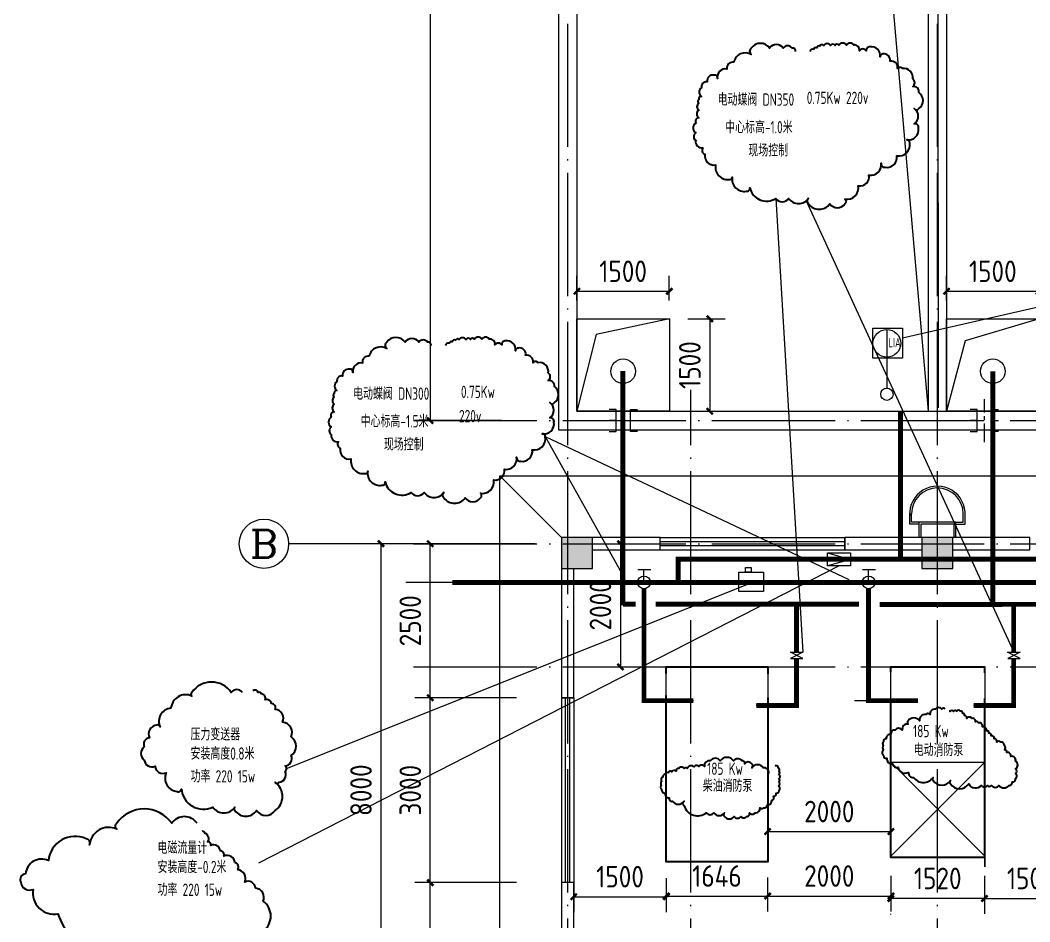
# Model space of a CAD drawing. Extents: x 5394041 to 5729212, y -433068 to -301615.
# Drawn here: x 5701027 to 5717412, y -383869 to -369236 of the extents above; entities that cross this region are included whole.
import ezdxf
from ezdxf.enums import TextEntityAlignment as Align

# ---------------------------------------------------------------- set-up
doc = ezdxf.new("R2010")
doc.units = 0
doc.header["$LTSCALE"] = 1000
doc.header["$MEASUREMENT"] = 0
for name, pattern in [('CENTER', [2, 1.25, -0.25, 0.25, -0.25]), ('DOTE', [2.42, 2, -0.2, 0.02, -0.2]), ('建施-55中综合楼1221$0$xref-局部平面图$0$ACAD_ISO14W100', [25.5, 12, -3, 0.5, -3, 0.5, -3, 0.5, -3])]:
    doc.linetypes.add(name, pattern=pattern)
doc.layers.get('0').update_dxf_attribs({"linetype": 'CONTINUOUS'})
doc.layers.get('Defpoints').update_dxf_attribs({"linetype": 'CONTINUOUS'})
for name, color, linetype in [('AXIS', 3, 'CONTINUOUS'), ('AXIS_TEXT', 7, 'CONTINUOUS'), ('COLUMN', 9, 'CONTINUOUS'), ('DOTE', 252, 'CONTINUOUS'), ('PUB_HATCH', 8, 'CONTINUOUS'), ('PUB_TEXT', 7, 'CONTINUOUS'), ('STAIR', 2, 'CONTINUOUS'), ('WALL', 2, 'CONTINUOUS'), ('消防喷淋', 1, 'CONTINUOUS')]:
    doc.layers.add(name, color=color, linetype=linetype)
doc.layers.add('泡沫系统', color=4, linetype='CONTINUOUS', lineweight=80)
doc.layers.add('给水管', color=3, linetype='CONTINUOUS', lineweight=100)
doc.styles.add('_TCH_AXIS', font='COMPLEX', dxfattribs={"bigfont": 'GBCBIG'})
doc.styles.add('COMPLEX', font='COMPLEX')
doc.styles.add('sceie', font='sceie.shx', dxfattribs={"width": 0.7, "bigfont": 'sceic.shx'})
doc.styles.get("Standard").update_dxf_attribs({"font": 'GBENOR', "bigfont": 'GBCBIG'})
doc.styles.add('TSSD', font='tssdeng.shx', dxfattribs={"width": 0.7, "bigfont": 'tssdchn.shx'})
doc.dimstyles.get("Standard").update_dxf_attribs({"dimscale": 100, "dimtxt": 3.5, "dimasz": 1, "dimexe": 2.5, "dimexo": 3, "dimgap": 1.5, "dimtad": 1, "dimdec": 0, "dimzin": 0, "dimdsep": 46, "dimtxsty": 'Standard', "dimblk": 'ARCHTICK', "dimcen": 0.09, "dimadec": 0, "dimazin": 0, "dimtfac": 1, "dimtdec": 0, "dimtix": 1, "dimtmove": 2, "dimatfit": 3, "dimfxl": 0, "dimtolj": 1, "dimtzin": 0, "dimarcsym": 0})

# ---------------------------------------------------------------- blocks, each defined once
blk = doc.blocks.new('_ArchTick')
at = {"color": 0, "linetype": 'ByBlock', "const_width": 0.4}
blk.add_lwpolyline([(-0.5, -0.5), (0.5, 0.5)], dxfattribs=at)
blk = doc.blocks.new('*D500')
at = {"color": 0, "lineweight": -2, "transparency": 16777216}
for p, q in [((5709083, -377733), (5707433, -377733)), ((5707683, -380233), (5707683, -377733)), ((5709083, -380233), (5707433, -380233))]:
    blk.add_line(p, q, dxfattribs=at)
at = {"layer": 'Defpoints', "color": 0, "transparency": 16777216}
for p in [(5707683, -377733), (5709383, -377733), (5709383, -380233)]:
    blk.add_point(p, dxfattribs=at)
at = {"color": 0, "lineweight": -2, "transparency": 16777216, "xscale": 100, "yscale": 100, "zscale": 100}
for p, rotation in [((5707683, -377733), 90), ((5707683, -380233), 270)]:
    blk.add_blockref('_ArchTick', p, dxfattribs=dict(at, rotation=rotation))
at = {"color": 0, "transparency": 16777216, "insert": (5707358, -378983), "char_height": 350, "attachment_point": 5, "rotation": 90}
blk.add_mtext('\\A1;2500', dxfattribs=at)
blk = doc.blocks.new('*D501')
at = {"color": 0, "lineweight": -2, "transparency": 16777216}
for p, q in [((5709083, -380233), (5707433, -380233)), ((5707683, -383233), (5707683, -380233)), ((5709083, -383233), (5707433, -383233))]:
    blk.add_line(p, q, dxfattribs=at)
at = {"layer": 'Defpoints', "color": 0, "transparency": 16777216}
for p in [(5707683, -380233), (5709383, -380233), (5709383, -383233)]:
    blk.add_point(p, dxfattribs=at)
at = {"color": 0, "lineweight": -2, "transparency": 16777216, "xscale": 100, "yscale": 100, "zscale": 100}
for p, rotation in [((5707683, -380233), 90), ((5707683, -383233), 270)]:
    blk.add_blockref('_ArchTick', p, dxfattribs=dict(at, rotation=rotation))
at = {"color": 0, "transparency": 16777216, "insert": (5707358, -381733), "char_height": 350, "attachment_point": 5, "rotation": 90}
blk.add_mtext('\\A1;3000', dxfattribs=at)
blk = doc.blocks.new('*D502')
at = {"color": 0, "lineweight": -2, "transparency": 16777216}
for p, q in [((5709083, -383233), (5707433, -383233)), ((5707683, -385733), (5707683, -383233)), ((5709083, -385733), (5707433, -385733))]:
    blk.add_line(p, q, dxfattribs=at)
at = {"layer": 'Defpoints', "color": 0, "transparency": 16777216}
for p in [(5707683, -383233), (5709383, -383233), (5709383, -385733)]:
    blk.add_point(p, dxfattribs=at)
at = {"color": 0, "lineweight": -2, "transparency": 16777216, "xscale": 100, "yscale": 100, "zscale": 100}
for p, rotation in [((5707683, -383233), 90), ((5707683, -385733), 270)]:
    blk.add_blockref('_ArchTick', p, dxfattribs=dict(at, rotation=rotation))
at = {"color": 0, "transparency": 16777216, "insert": (5707358, -384483), "char_height": 350, "attachment_point": 5, "rotation": 90}
blk.add_mtext('\\A1;2500', dxfattribs=at)
blk = doc.blocks.new('_FZH')
blk.add_lwpolyline([(-0.5, -0.5), (0.5, -0.5), (0.5, 0.5), (-0.5, 0.5)], close=True)
at = {"layer": 'PUB_HATCH'}
blk.add_solid([(-0.5, -0.5), (0.5, -0.5), (-0.5, 0.5), (0.5, 0.5)], dxfattribs=at)
blk = doc.blocks.new('*D505')
at = {"color": 0, "lineweight": -2, "transparency": 16777216}
for p, q in [((5709083, -377733), (5706633, -377733)), ((5706883, -385733), (5706883, -377733)), ((5709083, -385733), (5706633, -385733))]:
    blk.add_line(p, q, dxfattribs=at)
at = {"layer": 'Defpoints', "color": 0, "transparency": 16777216}
for p in [(5706883, -377733), (5709383, -377733), (5709383, -385733)]:
    blk.add_point(p, dxfattribs=at)
at = {"color": 0, "lineweight": -2, "transparency": 16777216, "xscale": 100, "yscale": 100, "zscale": 100}
for p, rotation in [((5706883, -377733), 90), ((5706883, -385733), 270)]:
    blk.add_blockref('_ArchTick', p, dxfattribs=dict(at, rotation=rotation))
at = {"color": 0, "transparency": 16777216, "insert": (5706558, -381733), "char_height": 350, "attachment_point": 5, "rotation": 90}
blk.add_mtext('\\A1;8000', dxfattribs=at)
blk = doc.blocks.new('_AXISO')
blk.add_circle((0, 0), 0.5)
at = {"layer": 'AXIS_TEXT', "style": 'COMPLEX', "width": 1.041667}
blk.add_attdef('A', text='', height=0.56, dxfattribs=at).set_placement((-0.25, -0.28), (0.25, -0.28), align=Align.FIT)
blk = doc.blocks.new('*D519')
at = {"color": 0, "lineweight": -2, "transparency": 16777216}
for p, q in [((5710012, -383191), (5710012, -383712)), ((5711512, -383191), (5711512, -383712)), ((5710012, -383462), (5711512, -383462))]:
    blk.add_line(p, q, dxfattribs=at)
at = {"layer": 'Defpoints', "color": 0, "transparency": 16777216}
for p in [(5710012, -382891), (5711512, -382891), (5711512, -383462)]:
    blk.add_point(p, dxfattribs=at)
at = {"color": 0, "lineweight": -2, "transparency": 16777216, "xscale": 100, "yscale": 100, "zscale": 100, "rotation": 180}
blk.add_blockref('_ArchTick', (5710012, -383462), dxfattribs=at)
at = {"color": 0, "lineweight": -2, "transparency": 16777216, "xscale": 100, "yscale": 100, "zscale": 100}
blk.add_blockref('_ArchTick', (5711512, -383462), dxfattribs=at)
at = {"color": 0, "transparency": 16777216, "insert": (5710762, -383137), "char_height": 350, "attachment_point": 5}
blk.add_mtext('\\A1;1500', dxfattribs=at)
blk = doc.blocks.new('*D520')
at = {"color": 0, "lineweight": -2, "transparency": 16777216}
for p, q in [((5711512, -383162), (5711512, -383201)), ((5713158, -383193), (5713158, -383701)), ((5711512, -383451), (5713158, -383451))]:
    blk.add_line(p, q, dxfattribs=at)
at = {"layer": 'Defpoints', "color": 0, "transparency": 16777216}
for p in [(5713158, -382893), (5711512, -383462), (5713158, -383451)]:
    blk.add_point(p, dxfattribs=at)
at = {"color": 0, "lineweight": -2, "transparency": 16777216, "xscale": 100, "yscale": 100, "zscale": 100, "rotation": 180}
blk.add_blockref('_ArchTick', (5711512, -383451), dxfattribs=at)
at = {"color": 0, "lineweight": -2, "transparency": 16777216, "xscale": 100, "yscale": 100, "zscale": 100}
blk.add_blockref('_ArchTick', (5713158, -383451), dxfattribs=at)
at = {"color": 0, "transparency": 16777216, "insert": (5712335, -383126), "char_height": 350, "attachment_point": 5}
blk.add_mtext('\\A1;1646', dxfattribs=at)
blk = doc.blocks.new('*D521')
at = {"color": 0, "lineweight": -2, "transparency": 16777216}
for p, q in [((5713158, -382104), (5713158, -382154)), ((5715158, -382104), (5715158, -382154)), ((5713158, -382404), (5715158, -382404))]:
    blk.add_line(p, q, dxfattribs=at)
at = {"layer": 'Defpoints', "color": 0, "transparency": 16777216}
for p in [(5713158, -382404), (5715158, -382404), (5715158, -382404)]:
    blk.add_point(p, dxfattribs=at)
at = {"color": 0, "lineweight": -2, "transparency": 16777216, "xscale": 100, "yscale": 100, "zscale": 100, "rotation": 180}
blk.add_blockref('_ArchTick', (5713158, -382404), dxfattribs=at)
at = {"color": 0, "lineweight": -2, "transparency": 16777216, "xscale": 100, "yscale": 100, "zscale": 100}
blk.add_blockref('_ArchTick', (5715158, -382404), dxfattribs=at)
at = {"color": 0, "transparency": 16777216, "insert": (5714158, -382079), "char_height": 350, "attachment_point": 5}
blk.add_mtext('\\A1;2000', dxfattribs=at)
blk = doc.blocks.new('*D522')
at = {"color": 0, "lineweight": -2, "transparency": 16777216}
for p, q in [((5710469, -377733), (5710519, -377733)), ((5710769, -377733), (5710769, -379733)), ((5710469, -379733), (5710519, -379733))]:
    blk.add_line(p, q, dxfattribs=at)
at = {"layer": 'Defpoints', "color": 0, "transparency": 16777216}
for p in [(5710769, -377733), (5710769, -379733), (5710769, -379733)]:
    blk.add_point(p, dxfattribs=at)
at = {"color": 0, "lineweight": -2, "transparency": 16777216, "xscale": 100, "yscale": 100, "zscale": 100}
for p, rotation in [((5710769, -377733), 90), ((5710769, -379733), 270)]:
    blk.add_blockref('_ArchTick', p, dxfattribs=dict(at, rotation=rotation))
at = {"color": 0, "transparency": 16777216, "insert": (5710444, -378733), "char_height": 350, "attachment_point": 5, "rotation": 90}
blk.add_mtext('\\A1;2000', dxfattribs=at)
blk = doc.blocks.new('*D524')
at = {"color": 0, "lineweight": -2, "transparency": 16777216}
for p, q in [((5713158, -383151), (5713158, -383201)), ((5715158, -383123), (5715158, -383701)), ((5713158, -383451), (5715158, -383451))]:
    blk.add_line(p, q, dxfattribs=at)
at = {"layer": 'Defpoints', "color": 0, "transparency": 16777216}
for p in [(5715158, -382823), (5713158, -383451), (5715158, -383451)]:
    blk.add_point(p, dxfattribs=at)
at = {"color": 0, "lineweight": -2, "transparency": 16777216, "xscale": 100, "yscale": 100, "zscale": 100, "rotation": 180}
blk.add_blockref('_ArchTick', (5713158, -383451), dxfattribs=at)
at = {"color": 0, "lineweight": -2, "transparency": 16777216, "xscale": 100, "yscale": 100, "zscale": 100}
blk.add_blockref('_ArchTick', (5715158, -383451), dxfattribs=at)
at = {"color": 0, "transparency": 16777216, "insert": (5714158, -383126), "char_height": 350, "attachment_point": 5}
blk.add_mtext('\\A1;2000', dxfattribs=at)
blk = doc.blocks.new('*D525')
at = {"color": 0, "lineweight": -2, "transparency": 16777216}
for p, q in [((5716678, -383123), (5716678, -383740)), ((5716678, -383490), (5715158, -383490)), ((5715158, -383751), (5715158, -383740))]:
    blk.add_line(p, q, dxfattribs=at)
at = {"layer": 'Defpoints', "color": 0, "transparency": 16777216}
for p in [(5716678, -382823), (5715158, -383451), (5715158, -383490)]:
    blk.add_point(p, dxfattribs=at)
at = {"color": 0, "lineweight": -2, "transparency": 16777216, "xscale": 100, "yscale": 100, "zscale": 100, "rotation": 180}
blk.add_blockref('_ArchTick', (5715158, -383490), dxfattribs=at)
at = {"color": 0, "lineweight": -2, "transparency": 16777216, "xscale": 100, "yscale": 100, "zscale": 100}
blk.add_blockref('_ArchTick', (5716678, -383490), dxfattribs=at)
at = {"color": 0, "transparency": 16777216, "insert": (5715918, -383165), "char_height": 350, "attachment_point": 5}
blk.add_mtext('\\A1;1520', dxfattribs=at)
blk = doc.blocks.new('*D526')
at = {"color": 0, "lineweight": -2, "transparency": 16777216}
for p, q in [((5718178, -381783), (5718178, -383740)), ((5716678, -383190), (5716678, -383240)), ((5716678, -383490), (5718178, -383490))]:
    blk.add_line(p, q, dxfattribs=at)
at = {"layer": 'Defpoints', "color": 0, "transparency": 16777216}
for p in [(5718178, -381483), (5716678, -383490), (5718178, -383490)]:
    blk.add_point(p, dxfattribs=at)
at = {"color": 0, "lineweight": -2, "transparency": 16777216, "xscale": 100, "yscale": 100, "zscale": 100, "rotation": 180}
blk.add_blockref('_ArchTick', (5716678, -383490), dxfattribs=at)
at = {"color": 0, "lineweight": -2, "transparency": 16777216, "xscale": 100, "yscale": 100, "zscale": 100}
blk.add_blockref('_ArchTick', (5718178, -383490), dxfattribs=at)
at = {"color": 0, "transparency": 16777216, "insert": (5717428, -383165), "char_height": 350, "attachment_point": 5}
blk.add_mtext('\\A1;1500', dxfattribs=at)
blk = doc.blocks.new('tg')
at = {"color": 1, "linetype": 'CENTER', "ltscale": 0.2}
blk.add_line((156122, -72370), (156122, -71788), dxfattribs=at)
for p, q in [((156025, -71928), (155930, -71928)), ((156025, -72228), (156025, -71928)), ((156219, -72228), (156219, -71928)), ((156219, -71928), (156313, -71928)), ((156025, -72078), (155930, -72078)), ((156219, -72078), (156313, -72078)), ((155930, -72228), (156025, -72228)), ((156313, -72228), (156219, -72228))]:
    blk.add_line(p, q)
blk = doc.blocks.new('*D514')
at = {"color": 0, "lineweight": -2, "transparency": 16777216}
for p, q in [((5708837, -358233), (5707428, -358233)), ((5707678, -358233), (5707678, -375733)), ((5708837, -375733), (5707428, -375733))]:
    blk.add_line(p, q, dxfattribs=at)
at = {"layer": 'Defpoints', "color": 0, "transparency": 16777216}
for p in [(5709137, -358233), (5707678, -375733), (5709137, -375733)]:
    blk.add_point(p, dxfattribs=at)
at = {"color": 0, "lineweight": -2, "transparency": 16777216, "xscale": 100, "yscale": 100, "zscale": 100}
for p, rotation in [((5707678, -358233), 90), ((5707678, -375733), 270)]:
    blk.add_blockref('_ArchTick', p, dxfattribs=dict(at, rotation=rotation))
at = {"color": 0, "transparency": 16777216, "insert": (5707353, -366983), "char_height": 350, "attachment_point": 5, "rotation": 90}
blk.add_mtext('\\A1;17500', dxfattribs=at)
blk = doc.blocks.new('*D515')
at = {"color": 0, "lineweight": -2, "transparency": 16777216}
for p, q in [((5710062, -373783), (5710062, -373386)), ((5711562, -373783), (5711562, -373386)), ((5710062, -373636), (5711562, -373636))]:
    blk.add_line(p, q, dxfattribs=at)
at = {"layer": 'Defpoints', "color": 0, "transparency": 16777216}
for p in [(5711562, -373636), (5710062, -374083), (5711562, -374083)]:
    blk.add_point(p, dxfattribs=at)
at = {"color": 0, "lineweight": -2, "transparency": 16777216, "xscale": 100, "yscale": 100, "zscale": 100, "rotation": 180}
blk.add_blockref('_ArchTick', (5710062, -373636), dxfattribs=at)
at = {"color": 0, "lineweight": -2, "transparency": 16777216, "xscale": 100, "yscale": 100, "zscale": 100}
blk.add_blockref('_ArchTick', (5711562, -373636), dxfattribs=at)
at = {"color": 0, "transparency": 16777216, "insert": (5710812, -373311), "char_height": 350, "attachment_point": 5}
blk.add_mtext('\\A1;1500', dxfattribs=at)
blk = doc.blocks.new('*D516')
at = {"color": 0, "lineweight": -2, "transparency": 16777216}
for p, q in [((5711862, -374083), (5712470, -374083)), ((5712220, -374083), (5712220, -375583)), ((5711862, -375583), (5712470, -375583))]:
    blk.add_line(p, q, dxfattribs=at)
at = {"layer": 'Defpoints', "color": 0, "transparency": 16777216}
for p in [(5711562, -374083), (5711562, -375583), (5712220, -375583)]:
    blk.add_point(p, dxfattribs=at)
at = {"color": 0, "lineweight": -2, "transparency": 16777216, "xscale": 100, "yscale": 100, "zscale": 100}
for p, rotation in [((5712220, -374083), 90), ((5712220, -375583), 270)]:
    blk.add_blockref('_ArchTick', p, dxfattribs=dict(at, rotation=rotation))
at = {"color": 0, "transparency": 16777216, "insert": (5711895, -374833), "char_height": 350, "attachment_point": 5, "rotation": 90}
blk.add_mtext('\\A1;1500', dxfattribs=at)
blk = doc.blocks.new('*D517')
at = {"color": 0, "lineweight": -2, "transparency": 16777216}
for p, q in [((5716062, -373783), (5716062, -373386)), ((5717562, -373783), (5717562, -373386)), ((5716062, -373636), (5717562, -373636))]:
    blk.add_line(p, q, dxfattribs=at)
at = {"layer": 'Defpoints', "color": 0, "transparency": 16777216}
for p in [(5717562, -373636), (5716062, -374083), (5717562, -374083)]:
    blk.add_point(p, dxfattribs=at)
at = {"color": 0, "lineweight": -2, "transparency": 16777216, "xscale": 100, "yscale": 100, "zscale": 100, "rotation": 180}
blk.add_blockref('_ArchTick', (5716062, -373636), dxfattribs=at)
at = {"color": 0, "lineweight": -2, "transparency": 16777216, "xscale": 100, "yscale": 100, "zscale": 100}
blk.add_blockref('_ArchTick', (5717562, -373636), dxfattribs=at)
at = {"color": 0, "transparency": 16777216, "insert": (5716812, -373311), "char_height": 350, "attachment_point": 5}
blk.add_mtext('\\A1;1500', dxfattribs=at)

msp = doc.modelspace()

# ---------------------------------------------------------------- linework, layer by layer
at = {"linetype": 'ByBlock'}
for p, q in [((5709762.5, -358083.3), (5709762.5, -375883.3)), ((5710062.5, -358383.3), (5710062.5, -375583.3)), ((5715762.5, -358383.3), (5715762.5, -375583.3)), ((5716062.5, -358383.3), (5716062.5, -375583.3)), ((5710062.5, -375583.3), (5721762.5, -375583.3)), ((5709762.5, -375883.3), (5722062.5, -375883.3))]:
    msp.add_line(p, q, dxfattribs=at)
for p, q in [((5715912.5, -358383.3), (5715927.3, -375526.9)), ((5714389.7, -359739.8), (5715762.5, -375583.3)), ((5715463.5, -377413.3), (5715463.5, -377233.3)), ((5715492.5, -377383.3), (5715492.5, -377248.1)), ((5716332.5, -377383.3), (5716332.5, -377248.1)), ((5716361.5, -377413.3), (5716361.5, -377233.3)), ((5715612.5, -377413.3), (5715463.5, -377413.3)), ((5715612.5, -377383.3), (5715492.5, -377383.3)), ((5716212.5, -377383.3), (5716332.5, -377383.3)), ((5716212.5, -377413.3), (5716361.5, -377413.3)), ((5710312.5, -377633.3), (5709812.5, -377633.3)), ((5709812.5, -377633.3), (5709812.5, -378133.3)), ((5710312.5, -378133.3), (5710312.5, -377633.3)), ((5711412.5, -377633.3), (5714412.5, -377633.3)), ((5711412.5, -377833.3), (5711412.5, -377633.3)), ((5714412.5, -377833.3), (5714412.5, -377633.3)), ((5714412.5, -377700), (5711412.5, -377700)), ((5714412.5, -377766.7), (5711412.5, -377766.7)), ((5711412.5, -377833.3), (5714412.5, -377833.3)), ((5714130.9, -377879.1), (5714503.1, -377986.5)), ((5714503.1, -377986.5), (5714130.9, -378093.9)), ((5714317, -378093.9), (5704894.3, -382917.9)), ((5709812.5, -378133.3), (5710312.5, -378133.3)), ((5711051, -378148.4), (5711263.7, -378148.4)), ((5711150.6, -378359.8), (5711150.6, -378144.2)), ((5714697, -378148.4), (5714909.7, -378148.4)), ((5714796.6, -378359.8), (5714796.6, -378144.2)), ((5712910.7, -378359.8), (5705344.6, -381384.5)), ((5724547.2, -378359.8), (5707283.1, -378359.8)), ((5710922.4, -378359.8), (5711101.3, -378359.8)), ((5709812.5, -380233.3), (5709812.5, -383233.3)), ((5710012.5, -380233.3), (5709812.5, -380233.3)), ((5709879.1, -383233.3), (5709879.1, -380233.3)), ((5709945.8, -383233.3), (5709945.8, -380233.3)), ((5710012.5, -380233.3), (5710012.5, -383233.3)), ((5715158.5, -381277.7), (5716684.5, -381277.7)), ((5716684.5, -381277.7), (5715158.5, -382803.7)), ((5715158.5, -381277.7), (5716678.5, -382797.7)), ((5716678.5, -382814.3), (5716678.5, -382976.8)), ((5716684.5, -382814.3), (5716684.5, -382976.8)), ((5710012.5, -383233.3), (5709812.5, -383233.3))]:
    msp.add_line(p, q)
at = {"color": 2}
for p, q in [((5713288.3, -372128), (5713730.4, -379491.2)), ((5713784.4, -372166.5), (5717154.2, -379490.6)), ((5715347.2, -374391.3), (5719719.8, -373393.2)), ((5709548.2, -375991.2), (5710838.8, -378299.8)), ((5709548.2, -375991.2), (5714475.3, -378315.9))]:
    msp.add_line(p, q, dxfattribs=at)
at = {"color": 0}
for p, q in [((5711562.5, -374083.3), (5710375.1, -374335.1)), ((5717562.5, -374083.3), (5716362.5, -374439.2)), ((5710375.1, -374335.1), (5710062.5, -375583.3)), ((5716362.5, -374439.2), (5716062.5, -375583.3))]:
    msp.add_line(p, q, dxfattribs=at)
at = {"ltscale": 200}
msp.add_line((5715092.2, -374254.6), (5715092.2, -375207.4), dxfattribs=at)
at = {"color": 6, "linetype": '建施-55中综合楼1221$0$xref-局部平面图$0$ACAD_ISO14W100'}
for p, q in [((5711150.6, -380280.2), (5711150.6, -378462.7)), ((5714796.6, -380280.2), (5714796.6, -378462.7)), ((5711952.3, -380280.2), (5711150.6, -380280.2)), ((5715370.1, -380280.2), (5714568.4, -380280.2)), ((5713629.6, -380357.9), (5712973.7, -380357.9)), ((5717155.6, -380357.3), (5716499.7, -380357.3))]:
    msp.add_line(p, q, dxfattribs=at)
at = {"color": 2, "linetype": '建施-55中综合楼1221$0$xref-局部平面图$0$ACAD_ISO14W100'}
for p, q in [((5713727.8, -379595.8), (5713526, -379491.2)), ((5713526, -379491.2), (5713730.4, -379491.2)), ((5713727.8, -379595.8), (5713526, -379491.2)), ((5713526, -379491.2), (5713730.4, -379491.2)), ((5713730.4, -379491.2), (5713528.4, -379595.8)), ((5713730.4, -379491.2), (5713528.4, -379595.8)), ((5713528.4, -379595.8), (5713727.8, -379595.8)), ((5713528.4, -379595.8), (5713727.8, -379595.8)), ((5717253.8, -379595.2), (5717052, -379490.6)), ((5717052, -379490.6), (5717256.4, -379490.6)), ((5717253.8, -379595.2), (5717052, -379490.6)), ((5717052, -379490.6), (5717256.4, -379490.6)), ((5717256.4, -379490.6), (5717054.4, -379595.2)), ((5717256.4, -379490.6), (5717054.4, -379595.2)), ((5717054.4, -379595.2), (5717253.8, -379595.2)), ((5717054.4, -379595.2), (5717253.8, -379595.2))]:
    msp.add_line(p, q, dxfattribs=at)
at = {"color": 2, "lineweight": 40}
for points in [[(5713609.7, -369744, 0.5205671), (5713554.1, -369688.4, 0.5205671), (5713411.9, -369688.4, 0.5205671), (5713189.4, -369688.4, 0.5205671), (5712892.8, -369688.4, 0.5205671), (5712892.8, -369793.4, 0.5205671), (5712608.5, -369916.9, 0.5205671), (5712497.3, -370028.1, 0.5205671), (5712342.8, -370182.6, 0.5205671), (5712287.1, -370126.9, 0.5205671), (5712175.9, -370238.1, 0.5205671), (5712083.2, -370330.8, 0.5205671), (5712083.2, -370472.8, 0.5205671), (5712039.9, -370522.2, 0.5205671), (5712039.9, -370584, 0.5205671), (5712039.9, -370695.1, 0.5205671), (5712039.9, -370818.7, 0.5205671), (5711990.4, -370905.1, 0.5205671), (5711990.4, -371065.7, 0.5205671), (5711990.4, -371189.2, 0.5205671), (5712107.8, -371306.6, 0.5205671), (5712138.8, -371411.6, 0.5205671), (5712311.8, -371584.6, 0.5205671), (5712546.6, -371819.4, 0.5205671), (5712583.8, -371782.2, 0.5205671), (5712812.4, -372010.8, 0.5205671), (5712868.1, -371955.1, 0.5205671), (5713288.3, -372128, 0.5205671), (5713498.4, -372128, 0.5205671), (5713819.8, -372128, 0.5205671), (5713819.8, -372214.5, 0.5205671), (5714165.9, -372214.5, 0.5205671), (5714413.1, -372214.5, 0.5205671), (5714413.1, -372140.4, 0.5205671), (5714629.4, -371924.1, 0.5205671), (5714802.4, -371751.1, 0.5205671), (5715000.1, -371553.4, 0.5205671), (5715068.2, -371621.6, 0.5205671), (5715253.6, -371436.2, 0.5205671), (5715463.6, -371226.2, 0.5205671), (5715414.3, -371176.9, 0.5205671), (5715605.8, -370985.4, 0.5205671), (5715538, -370917.5, 0.5205671), (5715538, -370670.4, 0.5205671), (5715612.1, -370670.4, 0.5205671), (5715612.1, -370411, 0.5205671), (5715513.3, -370312.2, 0.5205671), (5715513.3, -370188.7, 0.5205671), (5715346.4, -370021.8, 0.5205671), (5715266, -370021.8, 0.5205671), (5715145.6, -369901.4, 0.5205671), (5715028.2, -369784, 0.5205671), (5714981.7, -369830.4, 0.5205671), (5714821.1, -369669.8, 0.5205671), (5714759.2, -369731.6, 0.5205671), (5714648, -369731.6, 0.5205671), (5714555.3, -369638.9, 0.5205671), (5714437.9, -369638.9, 0.5205671), (5714314.2, -369638.9, 0.5205671), (5714252.4, -369645.2, 0.5205671), (5714178.3, -369645.2, 0.5205671), (5714067, -369645.2, 0.5205671), (5714005.2, -369657.5, 0.5205671), (5713955.8, -369682.2, 0.5205671), (5713906.3, -369706.9, 0.5205671), (5713844.5, -369744)], [(5707693.6, -374516.4, 0.5205671), (5707638, -374460.8, 0.5205671), (5707495.8, -374460.8, 0.5205671), (5707273.3, -374460.8, 0.5205671), (5706976.6, -374460.8, 0.5205671), (5706976.6, -374565.8, 0.5205671), (5706692.3, -374689.3, 0.5205671), (5706581.1, -374800.5, 0.5205671), (5706426.7, -374955, 0.5205671), (5706371, -374899.3, 0.5205671), (5706259.8, -375010.5, 0.5205671), (5706167.1, -375103.2, 0.5205671), (5706167.1, -375245.2, 0.5205671), (5706123.8, -375294.6, 0.5205671), (5706123.8, -375356.3, 0.5205671), (5706123.8, -375467.5, 0.5205671), (5706123.8, -375591, 0.5205671), (5706074.3, -375677.5, 0.5205671), (5706074.3, -375838.1, 0.5205671), (5706074.3, -375961.6, 0.5205671), (5706191.7, -376079, 0.5205671), (5706222.6, -376184, 0.5205671), (5706395.6, -376357, 0.5205671), (5706630.4, -376591.7, 0.5205671), (5706667.6, -376554.5, 0.5205671), (5706896.2, -376783.2, 0.5205671), (5706951.9, -376727.5, 0.5205671), (5707372.2, -376900.4, 0.5205671), (5707582.3, -376900.4, 0.5205671), (5707903.7, -376900.4, 0.5205671), (5707903.7, -376986.9, 0.5205671), (5708249.8, -376986.9, 0.5205671), (5708497, -376986.9, 0.5205671), (5708497, -376912.8, 0.5205671), (5708713.2, -376696.5, 0.5205671), (5708886.2, -376523.5, 0.5205671), (5709084, -376325.8, 0.5205671), (5709152.1, -376394, 0.5205671), (5709337.5, -376208.6, 0.5205671), (5709547.5, -375998.6, 0.5205671), (5709498.2, -375949.3, 0.5205671), (5709689.7, -375757.8, 0.5205671), (5709621.8, -375689.9, 0.5205671), (5709621.8, -375442.8, 0.5205671), (5709696, -375442.8, 0.5205671), (5709696, -375183.4, 0.5205671), (5709597.1, -375084.6, 0.5205671), (5709597.1, -374961.1, 0.5205671), (5709430.3, -374794.2, 0.5205671), (5709349.9, -374794.2, 0.5205671), (5709229.5, -374673.8, 0.5205671), (5709112, -374556.4, 0.5205671), (5709065.6, -374602.8, 0.5205671), (5708904.9, -374442.2, 0.5205671), (5708843.1, -374504, 0.5205671), (5708731.9, -374504, 0.5205671), (5708639.2, -374411.3, 0.5205671), (5708521.7, -374411.3, 0.5205671), (5708398.1, -374411.3, 0.5205671), (5708336.3, -374417.5, 0.5205671), (5708262.2, -374417.5, 0.5205671), (5708150.9, -374417.5, 0.5205671), (5708089.1, -374429.9, 0.5205671), (5708039.7, -374454.6, 0.5205671), (5707990.2, -374479.3, 0.5205671), (5707928.4, -374516.4)], [(5713176.3, -381459.4, 0.5205671), (5713085.5, -381368.6, 0.5205671), (5712899.4, -381368.6, 0.5205671), (5712899.4, -381303.8, 0.5205671), (5712787, -381303.8, 0.5205671), (5712739.4, -381256.2, 0.5205671), (5712605.3, -381256.2, 0.5205671), (5712389, -381256.2, 0.5205671), (5712224.7, -381256.2, 0.5205671), (5712131.7, -381349.2, 0.5205671), (5712043, -381349.2, 0.5205671), (5711965.1, -381355.6, 0.5205671), (5711852.7, -381381.6, 0.5205671), (5711800.8, -381381.6, 0.5205671), (5711714.3, -381381.6, 0.5205671), (5711671, -381424.8, 0.5205671), (5711601.8, -381433.4, 0.5205671), (5711541.2, -381450.7, 0.5205671), (5711498, -381476.7, 0.5205671), (5711454.7, -381519.9, 0.5205671), (5711437.4, -381589.1, 0.5205671), (5711437.4, -381649.6, 0.5205671), (5711437.4, -381718.7, 0.5205671), (5711498, -381779.3, 0.5205671), (5711558.5, -381857.1, 0.5205671), (5711614.8, -381913.3, 0.5205671), (5711800.8, -381913.3, 0.5205671), (5711800.8, -381986.8, 0.5205671), (5712164.1, -382099.1, 0.5205671), (5712285.2, -382099.1, 0.5205671), (5712458.2, -382099.1, 0.5205671), (5712458.2, -382159.7, 0.5205671), (5712614, -382159.7, 0.5205671), (5712726.4, -382159.7, 0.5205671), (5712812.9, -382159.7, 0.5205671), (5712864.8, -382099.1, 0.5205671), (5712951.4, -382099.1, 0.5205671), (5713033.5, -382017, 0.5205671), (5713089.8, -382017, 0.5205671), (5713150.3, -381969.5, 0.5205671), (5713223.8, -381896, 0.5205671), (5713254.1, -381831.1, 0.5205671), (5713297.4, -381779.3, 0.5205671), (5713345, -381731.7, 0.5205671), (5713332, -381666.9, 0.5205671), (5713340.6, -381597.7, 0.5205671), (5713340.6, -381545.8, 0.5205671), (5713340.6, -381476.7, 0.5205671), (5713340.6, -381424.8, 0.5205671), (5713332, -381372.9, 0.5205671), (5713288.7, -381338.3, 0.5205671), (5713280.1, -381338.3)]]:
    msp.add_lwpolyline(points, format="xyb", dxfattribs=at)
for points in [[(5710062.5, -374083.3), (5711562.5, -374083.3), (5711562.5, -375583.3), (5710062.5, -375583.3)], [(5716062.5, -374083.3), (5717562.5, -374083.3), (5717562.5, -375583.3), (5716062.5, -375583.3)], [(5714130.9, -377879.1), (5714503.1, -377879.1), (5714503.1, -378093.9), (5714130.9, -378093.9)], [(5712797, -378117.4), (5712889.6, -378117.4), (5712889.6, -378192.5), (5712797, -378192.5)], [(5712689.1, -378192.5), (5713090.1, -378192.5), (5713090.1, -378508), (5712689.1, -378508)], [(5711512.5, -379733.3), (5713158.5, -379733.3), (5713158.5, -382893.3), (5711512.5, -382893.3)], [(5715158.5, -379732.7), (5716684.5, -379732.7), (5716684.5, -382822.7), (5715158.5, -382822.7)]]:
    msp.add_lwpolyline(points, close=True)
at = {"color": 6}
msp.add_lwpolyline([(5715347.2, -374235.6), (5715347.2, -374718.6), (5714864.2, -374718.6), (5714864.2, -374235.6)], close=True, dxfattribs=at)
for points in [[(5716212.5, -377633.3), (5716212.5, -377383.3), (5715612.5, -377383.3), (5715612.5, -377633.3)], [(5716182.5, -377633.3), (5716182.5, -377413.3), (5715642.5, -377413.3), (5715642.5, -377633.3)]]:
    msp.add_lwpolyline(points)
at = {"color": 5, "lineweight": 40}
for points in [[(5711512.5, -379839.8), (5711512.5, -379733.3), (5713158.5, -379733.3), (5713158.5, -379845.8)], [(5715158.5, -379819.8), (5715158.5, -379732.7), (5716678.5, -379732.7), (5716678.5, -379827.8)], [(5713158.5, -380232.1), (5713158.5, -382893.3), (5711512.5, -382893.3), (5711512.5, -380196.2)], [(5716678.5, -380246), (5716678.5, -382822.7), (5715158.5, -382822.7), (5715158.5, -380275.4)]]:
    msp.add_lwpolyline(points, dxfattribs=at)
at = {"color": 3, "lineweight": 40}
for points in [[(5704633.4, -380145.2, 0.5205671), (5704452.3, -380145.2, 0.5205671), (5703812.4, -380145.2, 0.5205671), (5703812.4, -380205.5, 0.5205671), (5703473.9, -380401, 0.5205671), (5703297.5, -380706.4, 0.5205671), (5703244.9, -380676.1, 0.5205671), (5703125.1, -380883.6, 0.5205671), (5703041.3, -381028.8, 0.5205671), (5703041.3, -381243.2, 0.5205671), (5703215.3, -381343.6, 0.5205671), (5703398.1, -381449.2, 0.5205671), (5703574, -381753.8, 0.5205671), (5703643.4, -381713.7, 0.5205671), (5704151.5, -382007.1, 0.5205671), (5704512.7, -382007.1, 0.5205671), (5704512.7, -382063.6, 0.5205671), (5704862.8, -382063.6, 0.5205671), (5705164.6, -382063.6, 0.5205671), (5705164.6, -381605.1, 0.5205671), (5705225, -381605.1, 0.5205671), (5705326.7, -381429, 0.5205671), (5705326.7, -381339.7, 0.5205671), (5705424.9, -381169.6, 0.5205671), (5705424.9, -380869.1, 0.5205671), (5705286.4, -380629.1, 0.5205671), (5705167.4, -380423, 0.5205671), (5705104.3, -380326.2, 0.5205671), (5705004.3, -380268.5, 0.5205671), (5704935.2, -380169.3, 0.5205671), (5704886.9, -380145.2, 0.5205671), (5704802.4, -380121, 0.5205671), (5704802.4, -380121)], [(5716039.3, -380418.4, 0.5205671), (5715984.7, -380418.4, 0.5205671), (5715881.6, -380418.4, 0.5205671), (5715793.6, -380506.4, 0.5205671), (5715723.8, -380506.4, 0.5205671), (5715622.3, -380608, 0.5205671), (5715438.7, -380608, 0.5205671), (5715438.7, -380660.9, 0.5205671), (5715341.6, -380758, 0.5205671), (5715226.3, -380758, 0.5205671), (5715159.6, -380824.7, 0.5205671), (5715083.8, -380900.5, 0.5205671), (5715038.4, -380946, 0.5205671), (5715038.4, -381006.5, 0.5205671), (5715038.4, -381079.3, 0.5205671), (5715038.4, -381170.2, 0.5205671), (5715092.9, -381212.7, 0.5205671), (5715183.8, -381303.7, 0.5205671), (5715274.9, -381358.2, 0.5205671), (5715444.8, -381443.1, 0.5205671), (5715526.6, -381525, 0.5205671), (5715845.2, -381525, 0.5205671), (5715845.2, -381576.5, 0.5205671), (5716124.3, -381576.5, 0.5205671), (5716124.3, -381631, 0.5205671), (5716421.6, -381631, 0.5205671), (5716627.8, -381655.3, 0.5205671), (5716718.9, -381655.3, 0.5205671), (5716791.7, -381655.3, 0.5205671), (5716913, -381655.3, 0.5205671), (5717070.7, -381655.3, 0.5205671), (5717128.4, -381597.7, 0.5205671), (5717182.9, -381543.1, 0.5205671), (5717182.9, -381461.3, 0.5205671), (5717182.9, -381388.5, 0.5205671), (5717182.9, -381261.2, 0.5205671), (5717105.6, -381183.9, 0.5205671), (5717042, -381120.2, 0.5205671), (5716999.5, -381077.8, 0.5205671), (5716999.5, -381012.6, 0.5205671), (5716941.1, -380954.2, 0.5205671), (5716876.6, -380954.2, 0.5205671), (5716834.1, -380897.4, 0.5205671), (5716785.6, -380848.9, 0.5205671), (5716749.2, -380806.5, 0.5205671), (5716709.8, -380767, 0.5205671), (5716646.1, -380703.3, 0.5205671), (5716582.4, -380639.7, 0.5205671), (5716530.8, -380624.6, 0.5205671), (5716473.1, -380566.9, 0.5205671), (5716391.2, -380566.9, 0.5205671), (5716354.8, -380521.5, 0.5205671), (5716318.4, -380485.1, 0.5205671), (5716282, -380448.7, 0.5205671), (5716227.4, -380448.7, 0.5205671), (5716172.8, -380454.8, 0.5205671), (5716118.2, -380454.8, 0.5205671), (5716106.1, -380448.7)], [(5703896.9, -382268.8, 0.5205671), (5703486.4, -382268.8, 0.5205671), (5702593, -382268.8, 0.5205671), (5702593, -382365.3, 0.5205671), (5702153.8, -382618.8, 0.5205671), (5702098, -382522.1, 0.5205671), (5701486, -382875.4, 0.5205671), (5701113.7, -383090.4, 0.5205671), (5701035.8, -383225.3, 0.5205671), (5701237.8, -383342, 0.5205671), (5701639.2, -383740.8, 0.5205671), (5703051.8, -384163.1, 0.5205671)], [(5704969.1, -384017.5, 0.5205671), (5704969.1, -383535.7, 0.5205671), (5704846.9, -383323.9, 0.5205671), (5704672.2, -383223.1, 0.5205671), (5704558.1, -383025.4, 0.5205671), (5704512.7, -382908.2, 0.5205671), (5704332.2, -382804.1, 0.5205671), (5704271.2, -382715.2, 0.5205671), (5704120.7, -382628.3, 0.5205671), (5704065.9, -382570.4, 0.5205671), (5704065.9, -382473.9, 0.5205671), (5704029.7, -382437.7, 0.5205671), (5703981.4, -382401.5)]]:
    msp.add_lwpolyline(points, format="xyb", dxfattribs=at)
at = {"color": 6}
msp.add_circle((5715092.2, -374479.6), 225, dxfattribs=at)
at = {"ltscale": 200}
for centre in [(5710812.5, -374933.3), (5716812.5, -374933.3)]:
    msp.add_circle(centre, 200, dxfattribs=at)
for centre, radius in [((5715092.2, -375307.4), 100), ((5711150.6, -378359.8), 102.9), ((5711150.6, -378359.8), 102.9), ((5714796.6, -378359.8), 102.9), ((5714796.6, -378359.8), 102.9)]:
    msp.add_circle(centre, radius)
for radius, start, end in [(450, 356.17745, 183.82255), (420, 0, 180)]:
    msp.add_arc((5715912.5, -377248.1), radius, start, end)
at = {"layer": 'AXIS', "color": 0}
msp.add_line((5709383.3, -377733.3), (5705383.3, -377733.3), dxfattribs=at)
at = {"layer": 'DOTE', "linetype": 'DOTE'}
for p, q in [((5709912.5, -388233.3), (5709912.5, -357523.3)), ((5715912.5, -388233.3), (5715912.5, -357523.3)), ((5709912.5, -388233.3), (5709912.5, -375233.3)), ((5711912.5, -388233.3), (5711912.5, -375233.3)), ((5707412.5, -375733.3), (5724412.5, -375733.3)), ((5707412.5, -377733.3), (5724412.5, -377733.3)), ((5707412.5, -379733.3), (5724412.5, -379733.3))]:
    msp.add_line(p, q, dxfattribs=at)
at = {"layer": 'PUB_HATCH'}
msp.add_solid([(5709812.5, -378133.3), (5710312.5, -378133.3), (5709812.5, -377633.3), (5710312.5, -377633.3)], dxfattribs=at)
at = {"layer": 'STAIR'}
msp.add_line((5708812.5, -376633.3), (5709812.5, -377633.3), dxfattribs=at)
msp.add_lwpolyline([(5723012.5, -382733.3), (5723012.5, -386833.3), (5708812.5, -386833.3), (5708812.5, -376633.3), (5723012.5, -376633.3), (5723012.5, -378733.3)], dxfattribs=at)
at = {"layer": 'WALL', "color": 0}
for p, q in [((5711412.5, -377633.3), (5710312.5, -377633.3)), ((5711412.5, -377833.3), (5711412.5, -377633.3)), ((5715662.5, -377633.3), (5714412.5, -377633.3)), ((5714412.5, -377633.3), (5714412.5, -377833.3)), ((5717412.5, -377633.3), (5716162.5, -377633.3)), ((5717412.5, -377833.3), (5717412.5, -377633.3)), ((5710312.5, -377833.3), (5711412.5, -377833.3)), ((5714412.5, -377833.3), (5715662.5, -377833.3)), ((5716162.5, -377833.3), (5717412.5, -377833.3)), ((5709812.5, -378133.3), (5709812.5, -380233.3)), ((5710012.5, -380233.3), (5710012.5, -378133.3)), ((5709812.5, -380233.3), (5710012.5, -380233.3)), ((5710012.5, -383233.3), (5709812.5, -383233.3)), ((5709812.5, -383233.3), (5709812.5, -385333.3)), ((5710012.5, -385333.3), (5710012.5, -383233.3))]:
    msp.add_line(p, q, dxfattribs=at)
at = {"layer": '泡沫系统', "lineweight": -3, "ltscale": 200, "const_width": 80, "flags": 128}
for points in [[(5710809.5, -374930.4), (5710809.5, -378733.3)], [(5716812.5, -374933.3), (5716812.5, -378712.3)], [(5711013.8, -378712.5), (5710809.5, -378712.5)], [(5714640.3, -378712.3), (5711342.7, -378712.5)], [(5713624, -378712.3), (5713624, -379491.2)], [(5720364.9, -378712.3), (5714975.7, -378719.5)], [(5717150, -378711.7), (5717150, -379490.6)], [(5713624, -379595.8), (5713624, -380357.1), (5712973.7, -380357.1)], [(5717150, -379595.2), (5717150, -380356.5), (5716499.7, -380356.5)]]:
    msp.add_lwpolyline(points, dxfattribs=at)
at = {"layer": '消防喷淋', "ltscale": 200, "const_width": 80, "flags": 128}
for points in [[(5715314.2, -377981.7), (5715314.2, -375583.3)], [(5724547.2, -377981.7), (5711704.2, -377981.7), (5711704.2, -378359.8)], [(5724547.2, -378359.8), (5708041.9, -378359.8)], [(5711952.3, -380280.2), (5711150.6, -380280.2), (5711150.6, -378462.7)], [(5715598.3, -380280.2), (5714796.6, -380280.2), (5714796.6, -378462.7)]]:
    msp.add_lwpolyline(points, dxfattribs=at)

# ---------------------------------------------------------------- block references
at = {"xscale": 1.200000000186265, "yscale": 1.200000000186265, "zscale": 1.200000000186265}
for p in [(5523469.5, -289238.7), (5529328.9, -289238.7)]:
    msp.add_blockref('tg', p, dxfattribs=at)
at = {"layer": 'AXIS', "color": 0}
ref = msp.add_blockref('_AXISO', (5704983.3, -377733.3), dxfattribs=dict(at, xscale=800, yscale=800, zscale=800))
ref.add_attrib('A', 'B', dxfattribs={"layer": 'AXIS_TEXT', "color": 0, "height": 452.5, "style": '_TCH_AXIS', "width": 1.235294}).set_placement((5704757, -377959.6), (5705209.5, -377959.6), align=Align.FIT)
at = {"layer": 'COLUMN', "color": 0, "xscale": 500, "yscale": 500, "zscale": 500}
msp.add_blockref('_FZH', (5715912.5, -377883.3), dxfattribs=at)

# ---------------------------------------------------------------- texts
at = {"color": 2, "style": 'TSSD', "width": 0.7}
for s, p in [('电动蝶阀 DN350', (5712346.6, -370623.6)), ('中心标高-1.0米', (5712469.1, -371072.2)), ('现场控制', (5712845.4, -371448.4)), ('电动蝶阀 DN300', (5706430.5, -375396)), ('中心标高-1.5米', (5706553, -375844.6)), ('现场控制', (5706929.2, -376220.8)), ('压力变送器', (5703791.7, -380925.7)), ('安装高度0.8米', (5703791.7, -381237.9)), ('功率 220 15w', (5703791.7, -381607.8)), ('电磁流量计', (5703255.8, -382766.5)), ('安装高度-0.2米', (5703255.8, -383078.7)), ('功率 220 15w', (5703255.8, -383448.7))]:
    msp.add_text(s, height=200, dxfattribs=at).set_placement(p)
at = {"color": 2, "linetype": '建施-55中综合楼1221$0$xref-局部平面图$0$ACAD_ISO14W100', "style": 'TSSD', "width": 0.7}
for s, p in [('0.75Kw 220v', (5713792.3, -370595.5)), (' 0.75Kw', (5708095.1, -375367.9))]:
    msp.add_text(s, height=200, dxfattribs=at).set_placement(p)
at = {"color": 3, "linetype": '建施-55中综合楼1221$0$xref-局部平面图$0$ACAD_ISO14W100', "style": 'TSSD', "width": 0.7}
msp.add_text(' 220v', height=200, dxfattribs=at).set_placement((5708063.5, -375761.3))
at = {"layer": 'PUB_TEXT', "color": 7, "style": 'TSSD', "width": 0.7}
for s, p in [('185 Kw', (5715517.7, -380873.5)), ('电动消防泵', (5715528.8, -381178.3)), ('185 Kw', (5712175.9, -381483.9)), ('柴油消防泵', (5712105.4, -381760))]:
    msp.add_text(s, height=200, dxfattribs=at).set_placement(p)
at = {"layer": '给水管', "color": 0, "lineweight": -3, "ltscale": 200, "style": 'sceie', "width": 0.8}
msp.add_text('LIA', height=150, dxfattribs=at).set_placement((5715118.7, -374543.8))

# ---------------------------------------------------------------- dimensions: what is measured, and where the dimension line sits
at = {"color": 0}
for base, p1, p2, picture, middle in [((5707677.5, -375733.3), (5709136.6, -358233.3), (5709136.6, -375733.3), '*D514', (5707352.5, -366983.3)), ((5712220.4, -375583.3), (5711562.5, -374083.3), (5711562.5, -375583.3), '*D516', (5711895.4, -374833.3))]:
    dim = msp.add_linear_dim(base=base, p1=p1, p2=p2, angle=90, dimstyle='Standard', override={"dimfxl": 100}, dxfattribs=at)
    dim.commit()
    dim.dimension.update_dxf_attribs({"geometry": picture, "text_midpoint": middle})
for base, p1, p2, picture, middle in [((5711562.5, -373635.9), (5710062.5, -374083.3), (5711562.5, -374083.3), '*D515', (5710812.5, -373310.9)), ((5717562.5, -373635.9), (5716062.5, -374083.3), (5717562.5, -374083.3), '*D517', (5716812.5, -373310.9))]:
    dim = msp.add_linear_dim(base=base, p1=p1, p2=p2, dimstyle='Standard', override={"dimfxl": 100}, dxfattribs=at)
    dim.commit()
    dim.dimension.update_dxf_attribs({"geometry": picture, "text_midpoint": middle})
for p1, p2, distance, picture, middle in [((5709383.3, -385733.3), (5709383.3, -377733.3), 2500, '*D505', (5706558.3, -381733.3)), ((5709383.3, -380233.3), (5709383.3, -377733.3), 1700, '*D500', (5707358.3, -378983.3)), ((5709383.3, -383233.3), (5709383.3, -380233.3), 1700, '*D501', (5707358.3, -381733.3)), ((5709383.3, -385733.3), (5709383.3, -383233.3), 1700, '*D502', (5707358.3, -384483.3))]:
    dim = msp.add_aligned_dim(p1=p1, p2=p2, distance=distance, dimstyle='Standard', override={"dimfxl": 100}, dxfattribs=at)
    dim.commit()
    dim.dimension.update_dxf_attribs({"geometry": picture, "text_midpoint": middle})
dim = msp.add_linear_dim(base=(5710769, -379733.3), p1=(5710769, -377733.3), p2=(5710769, -379733.3), angle=90, dimstyle='Standard', override={"dimfxl": 100})
dim.commit()
dim.dimension.update_dxf_attribs({"geometry": '*D522', "text_midpoint": (5710444, -378733.3)})
for base, p1, p2, picture, middle in [((5718178.5, -383489.7), (5716678.5, -383489.7), (5718178.5, -381483.3), '*D526', (5717428.5, -383164.7)), ((5715158.5, -382403.6), (5713158.5, -382403.6), (5715158.5, -382403.6), '*D521', (5714158.5, -382078.6)), ((5711512.5, -383461.6), (5710012.5, -382891.3), (5711512.5, -382891.3), '*D519', (5710762.5, -383136.6)), ((5713158.5, -383451.4), (5711512.5, -383461.6), (5713158.5, -382893.3), '*D520', (5712335.5, -383126.4)), ((5715158.5, -383451.4), (5713158.5, -383451.4), (5715158.5, -382822.7), '*D524', (5714158.5, -383126.4)), ((5715158.5, -383489.7), (5716678.5, -382822.7), (5715158.5, -383451.4), '*D525', (5715918.5, -383164.7))]:
    dim = msp.add_linear_dim(base=base, p1=p1, p2=p2, dimstyle='Standard', override={"dimfxl": 100})
    dim.commit()
    dim.dimension.update_dxf_attribs({"geometry": picture, "text_midpoint": middle})

doc.saveas('drawing.dxf')
